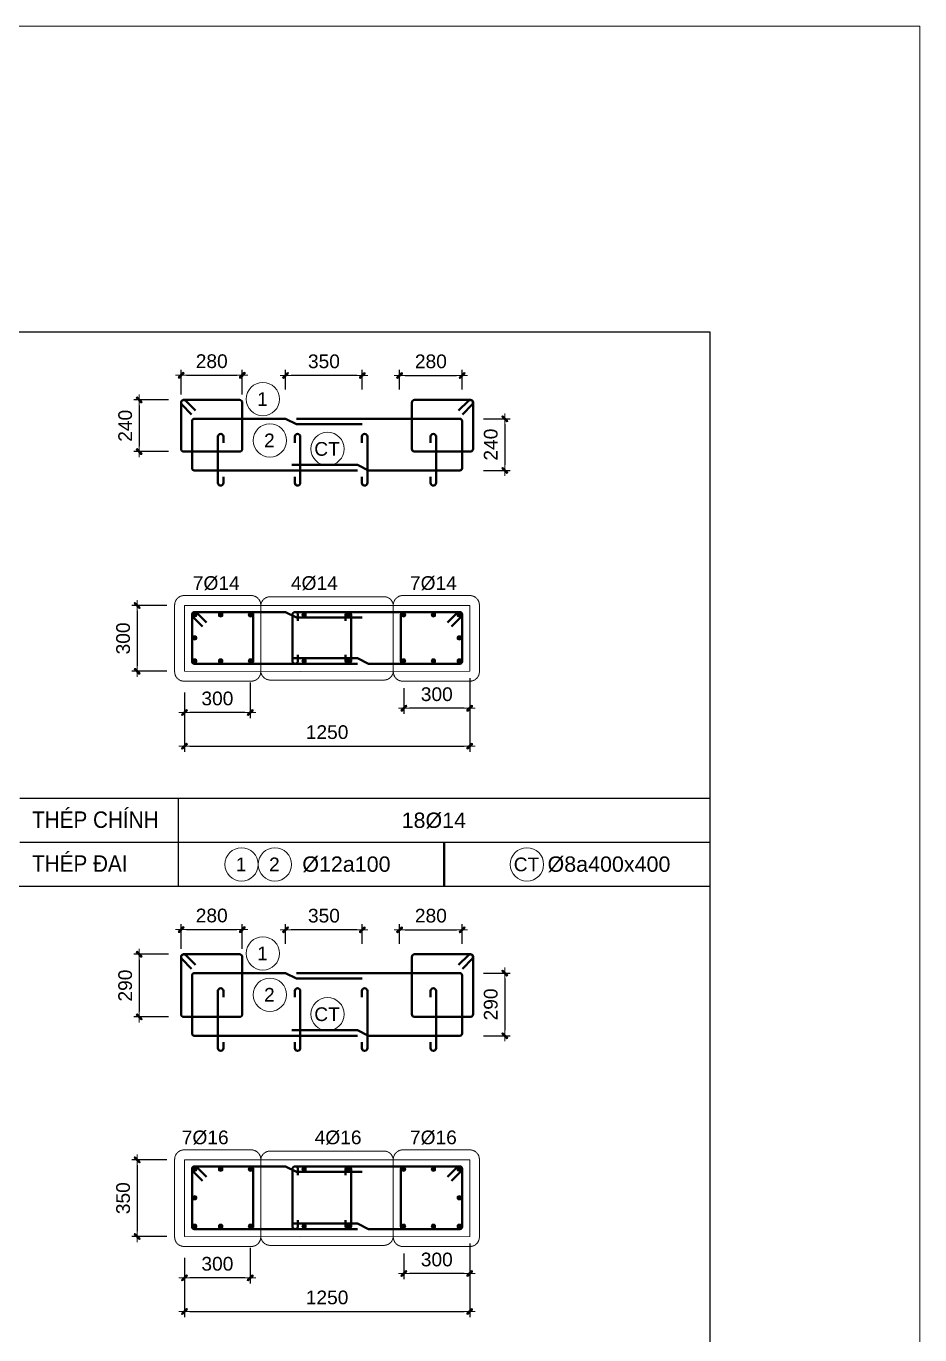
# Model space of a CAD drawing. Header units: millimetres. Extents: x -146909 to 4830753, y -683702 to -336947.
# Drawn here: x 4761272 to 4765345, y -440729 to -434762 of the extents above; entities that cross this region are included whole.
import ezdxf
from ezdxf.enums import TextEntityAlignment as Align

# ---------------------------------------------------------------- set-up
doc = ezdxf.new("R2010")
doc.units = ezdxf.units.MM
doc.header["$MEASUREMENT"] = 0
doc.linetypes.add('HIDDEN', pattern=[0.375, 0.25, -0.125])
doc.layers.get('0').update_dxf_attribs({"lineweight": 9})
doc.layers.get('Defpoints').update_dxf_attribs({"color": 10, "lineweight": 0})
for name, color, linetype, lineweight in [("'S_General_Cont_1 Thin", 1, 'Continuous', 18), ("'S_General_Text_3_Member name", 3, 'Continuous', 35), ('CDAI', 3, 'Continuous', 40), ('chunho.q', 1, 'Continuous', 13), ('CTHEP', 4, 'Continuous', 50), ('DBAO', 2, 'Continuous', 13), ('DMo', 9, 'HIDDEN', 9), ('KTH', 154, 'Continuous', 9), ('STICK', 1, 'Continuous', 9)]:
    doc.layers.add(name, color=color, linetype=linetype, lineweight=lineweight)
for name, color, linetype in [('DM', 1, 'Continuous'), ('TBL', 1, 'Continuous'), ('TX', 214, 'Continuous')]:
    doc.layers.add(name, color=color, linetype=linetype)
doc.styles.add('arial', font='arial.ttf', dxfattribs={"width": 0.85})
doc.styles.add('TTP-HelCon', font='arial.ttf')
doc.dimstyles.new('TTP-25', dxfattribs={"dimscale": 25, "dimtxt": 2.5, "dimasz": 1, "dimexe": 1, "dimexo": 1, "dimgap": 0.09, "dimtad": 0, "dimdec": 4, "dimrnd": 10, "dimzin": 9, "dimdsep": 46, "dimtxsty": 'TTP-HelCon', "dimblk": 'Stick', "dimcen": 0.09, "dimdle": 1.5, "dimclrd": 256, "dimclre": 256, "dimclrt": 1, "dimadec": 0, "dimazin": 0, "dimtfac": 1, "dimtdec": 4, "dimtmove": 0, "dimatfit": 3, "dimldrblk": 'ARCHTICK', "dimfxl": 1, "dimtvp": 1, "dimtolj": 1, "dimtzin": 0, "dimarcsym": 0})

# ---------------------------------------------------------------- blocks, each defined once
blk = doc.blocks.new('sign of slab')
at = {"layer": "'S_General_Cont_1 Thin"}
blk.add_circle((-10, 0), 475, dxfattribs=at)
at = {"layer": "'S_General_Text_3_Member name", "style": 'arial'}
blk.add_attdef('S', text='', height=250, dxfattribs=at).set_placement((-23, -1), align=Align.MIDDLE_CENTER)
blk = doc.blocks.new('Stick')
at = {"layer": 'STICK'}
h = blk.add_hatch(color=256, dxfattribs=at)
edge = h.paths.add_edge_path()
edge.add_line((0.3, 0.5), (-0.5, -0.3))
edge.add_arc((-0.4, -0.4), 0.141, 135, 315)
edge.add_line((-0.3, -0.5), (0.5, 0.3))
edge.add_arc((0.4, 0.4), 0.141, 315, 495)
blk.add_line((1, 0), (-1, 0), dxfattribs=at)
blk.add_lwpolyline([(0.3, 0.5), (-0.5, -0.3, 1), (-0.3, -0.5), (0.5, 0.3, 1), (0.3, 0.5, 1)], format="xyb", dxfattribs=at)
blk = doc.blocks.new('*D1862')
at = {"layer": 'Defpoints', "color": 0, "transparency": 16777216}
for p in [(4762293.2, -437730), (4761993.2, -437775), (4761993.2, -437891.8)]:
    blk.add_point(p, dxfattribs=at)
at = {"layer": 'KTH', "lineweight": -2, "transparency": 16777216}
for p, q in [((4762293.2, -437755), (4762293.2, -437916.8)), ((4761993.2, -437800), (4761993.2, -437916.8)), ((4762268.2, -437891.8), (4762018.2, -437891.8))]:
    blk.add_line(p, q, dxfattribs=at)
at = {"layer": 'KTH', "lineweight": -2, "transparency": 16777216, "xscale": 25, "yscale": 25, "zscale": 25, "rotation": 180}
blk.add_blockref('Stick', (4761993.2, -437891.8), dxfattribs=at)
at = {"layer": 'KTH', "lineweight": -2, "transparency": 16777216, "xscale": 25, "yscale": 25, "zscale": 25}
blk.add_blockref('Stick', (4762293.2, -437891.8), dxfattribs=at)
at = {"layer": 'KTH', "color": 1, "transparency": 16777216, "insert": (4762143.2, -437827.9), "char_height": 62.5, "attachment_point": 5, "style": 'TTP-HelCon'}
blk.add_mtext('\\A1;300', dxfattribs=at)
blk = doc.blocks.new('_ArchTick')
at = {"color": 0, "linetype": 'ByBlock', "const_width": 0.15}
blk.add_lwpolyline([(-0.5, -0.5), (0.5, 0.5)], dxfattribs=at)
blk = doc.blocks.new('*D1863')
at = {"layer": 'Defpoints', "color": 0, "transparency": 16777216}
for p in [(4762993.2, -437755.5), (4763293.2, -437710.5), (4762993.2, -437872.3)]:
    blk.add_point(p, dxfattribs=at)
at = {"layer": 'KTH', "lineweight": -2, "transparency": 16777216}
for p, q in [((4763293.2, -437735.5), (4763293.2, -437897.3)), ((4762993.2, -437780.5), (4762993.2, -437897.3)), ((4763268.2, -437872.3), (4763018.2, -437872.3))]:
    blk.add_line(p, q, dxfattribs=at)
at = {"layer": 'KTH', "lineweight": -2, "transparency": 16777216, "xscale": 25, "yscale": 25, "zscale": 25, "rotation": 180}
blk.add_blockref('Stick', (4762993.2, -437872.3), dxfattribs=at)
at = {"layer": 'KTH', "lineweight": -2, "transparency": 16777216, "xscale": 25, "yscale": 25, "zscale": 25}
blk.add_blockref('Stick', (4763293.2, -437872.3), dxfattribs=at)
at = {"layer": 'KTH', "color": 1, "transparency": 16777216, "insert": (4763143.2, -437808.5), "char_height": 62.5, "attachment_point": 5, "style": 'TTP-HelCon'}
blk.add_mtext('\\A1;300', dxfattribs=at)
blk = doc.blocks.new('*D1864')
at = {"layer": 'Defpoints', "color": 0, "transparency": 16777216}
for p in [(4763293.2, -437816.4), (4761993.2, -437838.9), (4763293.2, -438045.3)]:
    blk.add_point(p, dxfattribs=at)
at = {"layer": 'KTH', "lineweight": -2, "transparency": 16777216}
for p, q in [((4761993.2, -437863.9), (4761993.2, -438070.3)), ((4763293.2, -437841.4), (4763293.2, -438070.3)), ((4762018.2, -438045.3), (4763268.2, -438045.3))]:
    blk.add_line(p, q, dxfattribs=at)
at = {"layer": 'KTH', "lineweight": -2, "transparency": 16777216, "xscale": 25, "yscale": 25, "zscale": 25, "rotation": 180}
blk.add_blockref('Stick', (4761993.2, -438045.3), dxfattribs=at)
at = {"layer": 'KTH', "lineweight": -2, "transparency": 16777216, "xscale": 25, "yscale": 25, "zscale": 25}
blk.add_blockref('Stick', (4763293.2, -438045.3), dxfattribs=at)
at = {"layer": 'KTH', "color": 1, "transparency": 16777216, "insert": (4762643.2, -437981.5), "char_height": 62.5, "attachment_point": 5, "style": 'TTP-HelCon'}
blk.add_mtext('\\A1;1250', dxfattribs=at)
blk = doc.blocks.new('*D1865')
at = {"layer": 'Defpoints', "color": 0, "transparency": 16777216}
for p in [(4761937.5, -437403.7), (4761777.6, -437703.7), (4761937.5, -437703.7)]:
    blk.add_point(p, dxfattribs=at)
at = {"layer": 'KTH', "lineweight": -2, "transparency": 16777216}
for p, q in [((4761912.5, -437403.7), (4761752.6, -437403.7)), ((4761777.6, -437428.7), (4761777.6, -437678.7)), ((4761912.5, -437703.7), (4761752.6, -437703.7))]:
    blk.add_line(p, q, dxfattribs=at)
at = {"layer": 'KTH', "lineweight": -2, "transparency": 16777216, "xscale": 25, "yscale": 25, "zscale": 25}
for p, rotation in [((4761777.6, -437403.7), 90), ((4761777.6, -437703.7), 270)]:
    blk.add_blockref('Stick', p, dxfattribs=dict(at, rotation=rotation))
at = {"layer": 'KTH', "color": 1, "transparency": 16777216, "insert": (4761713.7, -437553.7), "char_height": 62.5, "attachment_point": 5, "rotation": 90, "style": 'TTP-HelCon'}
blk.add_mtext('\\A1;300', dxfattribs=at)
blk = doc.blocks.new('*U1853')
at = {"layer": 'CTHEP', "ltscale": 0.02, "const_width": 10}
blk.add_lwpolyline([(0, 5, -1), (0, -5, -1)], format="xyb", close=True, dxfattribs=at)
at = {"layer": 'Defpoints', "color": 1}
blk.add_circle((0, 0), 10, dxfattribs=at)
blk = doc.blocks.new('*U1854')
at = {"layer": 'CDAI', "color": 0, "linetype": 'ByBlock', "lineweight": -2, "transparency": 16777216}
blk.add_blockref('*U1853', (0, 0), dxfattribs=at)
blk = doc.blocks.new('*U1848')
at = {"layer": 'CTHEP', "ltscale": 0.02, "const_width": 10}
blk.add_lwpolyline([(0, 5, -1), (0, -5, -1)], format="xyb", close=True, dxfattribs=at)
at = {"layer": 'Defpoints', "color": 1}
blk.add_circle((0, 0), 10, dxfattribs=at)
blk = doc.blocks.new('*U1849')
at = {"layer": 'CDAI', "color": 0, "linetype": 'ByBlock', "lineweight": -2, "transparency": 16777216}
blk.add_blockref('*U1848', (0, 0), dxfattribs=at)
blk = doc.blocks.new('*D1857')
at = {"layer": 'Defpoints', "color": 0, "transparency": 16777216}
for p in [(4763258.7, -436354.5), (4762973.8, -436443.3), (4763258.7, -436443.3)]:
    blk.add_point(p, dxfattribs=at)
at = {"layer": 'KTH', "lineweight": -2, "transparency": 16777216}
for p, q in [((4762973.8, -436418.3), (4762973.8, -436329.5)), ((4762998.8, -436354.5), (4763233.7, -436354.5)), ((4763258.7, -436418.3), (4763258.7, -436329.5))]:
    blk.add_line(p, q, dxfattribs=at)
at = {"layer": 'KTH', "lineweight": -2, "transparency": 16777216, "xscale": 25, "yscale": 25, "zscale": 25, "rotation": 180}
blk.add_blockref('Stick', (4762973.8, -436354.5), dxfattribs=at)
at = {"layer": 'KTH', "lineweight": -2, "transparency": 16777216, "xscale": 25, "yscale": 25, "zscale": 25}
blk.add_blockref('Stick', (4763258.7, -436354.5), dxfattribs=at)
at = {"layer": 'KTH', "color": 1, "transparency": 16777216, "insert": (4763116.3, -436290.7), "char_height": 62.5, "attachment_point": 5, "style": 'TTP-HelCon'}
blk.add_mtext('\\A1;280', dxfattribs=at)
blk = doc.blocks.new('*D1858')
at = {"layer": 'Defpoints', "color": 0, "transparency": 16777216}
for p in [(4762454.1, -436354.5), (4762454.1, -436443.3), (4762803.8, -436443.3)]:
    blk.add_point(p, dxfattribs=at)
at = {"layer": 'KTH', "lineweight": -2, "transparency": 16777216}
for p, q in [((4762454.1, -436418.3), (4762454.1, -436329.5)), ((4762778.8, -436354.5), (4762479.1, -436354.5)), ((4762803.8, -436418.3), (4762803.8, -436329.5))]:
    blk.add_line(p, q, dxfattribs=at)
at = {"layer": 'KTH', "lineweight": -2, "transparency": 16777216, "xscale": 25, "yscale": 25, "zscale": 25, "rotation": 180}
blk.add_blockref('Stick', (4762454.1, -436354.5), dxfattribs=at)
at = {"layer": 'KTH', "lineweight": -2, "transparency": 16777216, "xscale": 25, "yscale": 25, "zscale": 25}
blk.add_blockref('Stick', (4762803.8, -436354.5), dxfattribs=at)
at = {"layer": 'KTH', "color": 1, "transparency": 16777216, "insert": (4762628.9, -436290.6), "char_height": 62.5, "attachment_point": 5, "style": 'TTP-HelCon'}
blk.add_mtext('\\A1;350', dxfattribs=at)
blk = doc.blocks.new('*D1859')
at = {"layer": 'Defpoints', "color": 0, "transparency": 16777216}
for p in [(4763330.6, -436552.4), (4763330.6, -436787.9), (4763453.3, -436787.9)]:
    blk.add_point(p, dxfattribs=at)
at = {"layer": 'KTH', "lineweight": -2, "transparency": 16777216}
for p, q in [((4763355.6, -436552.4), (4763478.3, -436552.4)), ((4763453.3, -436577.4), (4763453.3, -436762.9)), ((4763355.6, -436787.9), (4763478.3, -436787.9))]:
    blk.add_line(p, q, dxfattribs=at)
at = {"layer": 'KTH', "lineweight": -2, "transparency": 16777216, "xscale": 25, "yscale": 25, "zscale": 25}
for p, rotation in [((4763453.3, -436552.4), 90), ((4763453.3, -436787.9), 270)]:
    blk.add_blockref('Stick', p, dxfattribs=dict(at, rotation=rotation))
at = {"layer": 'KTH', "color": 1, "transparency": 16777216, "insert": (4763389.5, -436670.1), "char_height": 62.5, "attachment_point": 5, "rotation": 90, "style": 'TTP-HelCon'}
blk.add_mtext('\\A1;240', dxfattribs=at)
blk = doc.blocks.new('*D1860')
at = {"layer": 'Defpoints', "color": 0, "transparency": 16777216}
for p in [(4761945.4, -436466.4), (4761787.1, -436701.9), (4761945.4, -436701.9)]:
    blk.add_point(p, dxfattribs=at)
at = {"layer": 'KTH', "lineweight": -2, "transparency": 16777216}
for p, q in [((4761920.4, -436466.4), (4761762.1, -436466.4)), ((4761787.1, -436491.4), (4761787.1, -436676.9)), ((4761920.4, -436701.9), (4761762.1, -436701.9))]:
    blk.add_line(p, q, dxfattribs=at)
at = {"layer": 'KTH', "lineweight": -2, "transparency": 16777216, "xscale": 25, "yscale": 25, "zscale": 25}
for p, rotation in [((4761787.1, -436466.4), 90), ((4761787.1, -436701.9), 270)]:
    blk.add_blockref('Stick', p, dxfattribs=dict(at, rotation=rotation))
at = {"layer": 'KTH', "color": 1, "transparency": 16777216, "insert": (4761723.2, -436584.2), "char_height": 62.5, "attachment_point": 5, "rotation": 90, "style": 'TTP-HelCon'}
blk.add_mtext('\\A1;240', dxfattribs=at)
blk = doc.blocks.new('*D1861')
at = {"layer": 'Defpoints', "color": 0, "transparency": 16777216}
for p in [(4762256.9, -436353.8), (4761977.9, -436466.4), (4762256.9, -436466.4)]:
    blk.add_point(p, dxfattribs=at)
at = {"layer": 'KTH', "lineweight": -2, "transparency": 16777216}
for p, q in [((4761977.9, -436441.4), (4761977.9, -436328.8)), ((4762002.9, -436353.8), (4762231.9, -436353.8)), ((4762256.9, -436441.4), (4762256.9, -436328.8))]:
    blk.add_line(p, q, dxfattribs=at)
at = {"layer": 'KTH', "lineweight": -2, "transparency": 16777216, "xscale": 25, "yscale": 25, "zscale": 25, "rotation": 180}
blk.add_blockref('Stick', (4761977.9, -436353.8), dxfattribs=at)
at = {"layer": 'KTH', "lineweight": -2, "transparency": 16777216, "xscale": 25, "yscale": 25, "zscale": 25}
blk.add_blockref('Stick', (4762256.9, -436353.8), dxfattribs=at)
at = {"layer": 'KTH', "color": 1, "transparency": 16777216, "insert": (4762117.4, -436290), "char_height": 62.5, "attachment_point": 5, "style": 'TTP-HelCon'}
blk.add_mtext('\\A1;280', dxfattribs=at)
blk = doc.blocks.new('*D1870')
at = {"layer": 'Defpoints', "color": 0, "transparency": 16777216}
for p in [(4762293.2, -440307.7), (4761993.2, -440352.7), (4761993.2, -440469.5)]:
    blk.add_point(p, dxfattribs=at)
at = {"layer": 'KTH', "lineweight": -2, "transparency": 16777216}
for p, q in [((4761993.2, -440377.7), (4761993.2, -440494.5)), ((4762293.2, -440332.7), (4762293.2, -440494.5)), ((4762268.2, -440469.5), (4762018.2, -440469.5))]:
    blk.add_line(p, q, dxfattribs=at)
at = {"layer": 'KTH', "lineweight": -2, "transparency": 16777216, "xscale": 25, "yscale": 25, "zscale": 25, "rotation": 180}
blk.add_blockref('Stick', (4761993.2, -440469.5), dxfattribs=at)
at = {"layer": 'KTH', "lineweight": -2, "transparency": 16777216, "xscale": 25, "yscale": 25, "zscale": 25}
blk.add_blockref('Stick', (4762293.2, -440469.5), dxfattribs=at)
at = {"layer": 'KTH', "color": 1, "transparency": 16777216, "insert": (4762143.2, -440405.6), "char_height": 62.5, "attachment_point": 5, "style": 'TTP-HelCon'}
blk.add_mtext('\\A1;300', dxfattribs=at)
blk = doc.blocks.new('*D1871')
at = {"layer": 'Defpoints', "color": 0, "transparency": 16777216}
for p in [(4763293.2, -440288.2), (4762993.2, -440333.2), (4762993.2, -440450)]:
    blk.add_point(p, dxfattribs=at)
at = {"layer": 'KTH', "lineweight": -2, "transparency": 16777216}
for p, q in [((4763293.2, -440313.2), (4763293.2, -440475)), ((4762993.2, -440358.2), (4762993.2, -440475)), ((4763268.2, -440450), (4763018.2, -440450))]:
    blk.add_line(p, q, dxfattribs=at)
at = {"layer": 'KTH', "lineweight": -2, "transparency": 16777216, "xscale": 25, "yscale": 25, "zscale": 25, "rotation": 180}
blk.add_blockref('Stick', (4762993.2, -440450), dxfattribs=at)
at = {"layer": 'KTH', "lineweight": -2, "transparency": 16777216, "xscale": 25, "yscale": 25, "zscale": 25}
blk.add_blockref('Stick', (4763293.2, -440450), dxfattribs=at)
at = {"layer": 'KTH', "color": 1, "transparency": 16777216, "insert": (4763143.2, -440386.2), "char_height": 62.5, "attachment_point": 5, "style": 'TTP-HelCon'}
blk.add_mtext('\\A1;300', dxfattribs=at)
blk = doc.blocks.new('*D1872')
at = {"layer": 'Defpoints', "color": 0, "transparency": 16777216}
for p in [(4761993.2, -440416.6), (4763293.2, -440394.1), (4763293.2, -440623)]:
    blk.add_point(p, dxfattribs=at)
at = {"layer": 'KTH', "lineweight": -2, "transparency": 16777216}
for p, q in [((4761993.2, -440441.6), (4761993.2, -440648)), ((4763293.2, -440419.1), (4763293.2, -440648)), ((4762018.2, -440623), (4763268.2, -440623))]:
    blk.add_line(p, q, dxfattribs=at)
at = {"layer": 'KTH', "lineweight": -2, "transparency": 16777216, "xscale": 25, "yscale": 25, "zscale": 25, "rotation": 180}
blk.add_blockref('Stick', (4761993.2, -440623), dxfattribs=at)
at = {"layer": 'KTH', "lineweight": -2, "transparency": 16777216, "xscale": 25, "yscale": 25, "zscale": 25}
blk.add_blockref('Stick', (4763293.2, -440623), dxfattribs=at)
at = {"layer": 'KTH', "color": 1, "transparency": 16777216, "insert": (4762643.2, -440559.1), "char_height": 62.5, "attachment_point": 5, "style": 'TTP-HelCon'}
blk.add_mtext('\\A1;1250', dxfattribs=at)
blk = doc.blocks.new('*D1873')
at = {"layer": 'Defpoints', "color": 0, "transparency": 16777216}
for p in [(4761937.5, -439931.3), (4761777.6, -440281.3), (4761937.5, -440281.3)]:
    blk.add_point(p, dxfattribs=at)
at = {"layer": 'KTH', "lineweight": -2, "transparency": 16777216}
for p, q in [((4761912.5, -439931.3), (4761752.6, -439931.3)), ((4761777.6, -439956.3), (4761777.6, -440256.3)), ((4761912.5, -440281.3), (4761752.6, -440281.3))]:
    blk.add_line(p, q, dxfattribs=at)
at = {"layer": 'KTH', "lineweight": -2, "transparency": 16777216, "xscale": 25, "yscale": 25, "zscale": 25}
for p, rotation in [((4761777.6, -439931.3), 90), ((4761777.6, -440281.3), 270)]:
    blk.add_blockref('Stick', p, dxfattribs=dict(at, rotation=rotation))
at = {"layer": 'KTH', "color": 1, "transparency": 16777216, "insert": (4761713.7, -440106.3), "char_height": 62.5, "attachment_point": 5, "rotation": 90, "style": 'TTP-HelCon'}
blk.add_mtext('\\A1;350', dxfattribs=at)
blk = doc.blocks.new('*U1868')
at = {"layer": 'CTHEP', "ltscale": 0.02, "const_width": 10}
blk.add_lwpolyline([(0, 5, -1), (0, -5, -1)], format="xyb", close=True, dxfattribs=at)
at = {"layer": 'Defpoints', "color": 1}
blk.add_circle((0, 0), 10, dxfattribs=at)
blk = doc.blocks.new('*U1869')
at = {"layer": 'CDAI', "color": 0, "linetype": 'ByBlock', "lineweight": -2, "transparency": 16777216}
blk.add_blockref('*U1868', (0, 0), dxfattribs=at)
blk = doc.blocks.new('*U1866')
at = {"layer": 'CTHEP', "ltscale": 0.02, "const_width": 10}
blk.add_lwpolyline([(0, 5, -1), (0, -5, -1)], format="xyb", close=True, dxfattribs=at)
at = {"layer": 'Defpoints', "color": 1}
blk.add_circle((0, 0), 10, dxfattribs=at)
blk = doc.blocks.new('*U1867')
at = {"layer": 'CDAI', "color": 0, "linetype": 'ByBlock', "lineweight": -2, "transparency": 16777216}
blk.add_blockref('*U1866', (0, 0), dxfattribs=at)
blk = doc.blocks.new('*D1874')
at = {"layer": 'Defpoints', "color": 0, "transparency": 16777216}
for p in [(4763258.7, -438882.2), (4762973.8, -438971), (4763258.7, -438971)]:
    blk.add_point(p, dxfattribs=at)
at = {"layer": 'KTH', "lineweight": -2, "transparency": 16777216}
for p, q in [((4762973.8, -438946), (4762973.8, -438857.2)), ((4762998.8, -438882.2), (4763233.7, -438882.2)), ((4763258.7, -438946), (4763258.7, -438857.2))]:
    blk.add_line(p, q, dxfattribs=at)
at = {"layer": 'KTH', "lineweight": -2, "transparency": 16777216, "xscale": 25, "yscale": 25, "zscale": 25, "rotation": 180}
blk.add_blockref('Stick', (4762973.8, -438882.2), dxfattribs=at)
at = {"layer": 'KTH', "lineweight": -2, "transparency": 16777216, "xscale": 25, "yscale": 25, "zscale": 25}
blk.add_blockref('Stick', (4763258.7, -438882.2), dxfattribs=at)
at = {"layer": 'KTH', "color": 1, "transparency": 16777216, "insert": (4763116.3, -438818.3), "char_height": 62.5, "attachment_point": 5, "style": 'TTP-HelCon'}
blk.add_mtext('\\A1;280', dxfattribs=at)
blk = doc.blocks.new('*D1875')
at = {"layer": 'Defpoints', "color": 0, "transparency": 16777216}
for p in [(4762454.1, -438882.2), (4762454.1, -438971), (4762803.8, -438971)]:
    blk.add_point(p, dxfattribs=at)
at = {"layer": 'KTH', "lineweight": -2, "transparency": 16777216}
for p, q in [((4762454.1, -438946), (4762454.1, -438857.2)), ((4762778.8, -438882.2), (4762479.1, -438882.2)), ((4762803.8, -438946), (4762803.8, -438857.2))]:
    blk.add_line(p, q, dxfattribs=at)
at = {"layer": 'KTH', "lineweight": -2, "transparency": 16777216, "xscale": 25, "yscale": 25, "zscale": 25, "rotation": 180}
blk.add_blockref('Stick', (4762454.1, -438882.2), dxfattribs=at)
at = {"layer": 'KTH', "lineweight": -2, "transparency": 16777216, "xscale": 25, "yscale": 25, "zscale": 25}
blk.add_blockref('Stick', (4762803.8, -438882.2), dxfattribs=at)
at = {"layer": 'KTH', "color": 1, "transparency": 16777216, "insert": (4762628.9, -438818.3), "char_height": 62.5, "attachment_point": 5, "style": 'TTP-HelCon'}
blk.add_mtext('\\A1;350', dxfattribs=at)
blk = doc.blocks.new('*D1876')
at = {"layer": 'Defpoints', "color": 0, "transparency": 16777216}
for p in [(4763330.6, -439080), (4763330.6, -439365.5), (4763453.3, -439365.5)]:
    blk.add_point(p, dxfattribs=at)
at = {"layer": 'KTH', "lineweight": -2, "transparency": 16777216}
for p, q in [((4763355.6, -439080), (4763478.3, -439080)), ((4763453.3, -439105), (4763453.3, -439340.5)), ((4763355.6, -439365.5), (4763478.3, -439365.5))]:
    blk.add_line(p, q, dxfattribs=at)
at = {"layer": 'KTH', "lineweight": -2, "transparency": 16777216, "xscale": 25, "yscale": 25, "zscale": 25}
for p, rotation in [((4763453.3, -439080), 90), ((4763453.3, -439365.5), 270)]:
    blk.add_blockref('Stick', p, dxfattribs=dict(at, rotation=rotation))
at = {"layer": 'KTH', "color": 1, "transparency": 16777216, "insert": (4763389.5, -439222.8), "char_height": 62.5, "attachment_point": 5, "rotation": 90, "style": 'TTP-HelCon'}
blk.add_mtext('\\A1;290', dxfattribs=at)
blk = doc.blocks.new('*D1877')
at = {"layer": 'Defpoints', "color": 0, "transparency": 16777216}
for p in [(4761945.4, -438994.1), (4761787.1, -439279.6), (4761945.4, -439279.6)]:
    blk.add_point(p, dxfattribs=at)
at = {"layer": 'KTH', "lineweight": -2, "transparency": 16777216}
for p, q in [((4761920.4, -438994.1), (4761762.1, -438994.1)), ((4761787.1, -439019.1), (4761787.1, -439254.6)), ((4761920.4, -439279.6), (4761762.1, -439279.6))]:
    blk.add_line(p, q, dxfattribs=at)
at = {"layer": 'KTH', "lineweight": -2, "transparency": 16777216, "xscale": 25, "yscale": 25, "zscale": 25}
for p, rotation in [((4761787.1, -438994.1), 90), ((4761787.1, -439279.6), 270)]:
    blk.add_blockref('Stick', p, dxfattribs=dict(at, rotation=rotation))
at = {"layer": 'KTH', "color": 1, "transparency": 16777216, "insert": (4761723.2, -439136.8), "char_height": 62.5, "attachment_point": 5, "rotation": 90, "style": 'TTP-HelCon'}
blk.add_mtext('\\A1;290', dxfattribs=at)
blk = doc.blocks.new('*D1878')
at = {"layer": 'Defpoints', "color": 0, "transparency": 16777216}
for p in [(4762256.9, -438881.5), (4761977.9, -438994.1), (4762256.9, -438994.1)]:
    blk.add_point(p, dxfattribs=at)
at = {"layer": 'KTH', "lineweight": -2, "transparency": 16777216}
for p, q in [((4761977.9, -438969.1), (4761977.9, -438856.5)), ((4762002.9, -438881.5), (4762231.9, -438881.5)), ((4762256.9, -438969.1), (4762256.9, -438856.5))]:
    blk.add_line(p, q, dxfattribs=at)
at = {"layer": 'KTH', "lineweight": -2, "transparency": 16777216, "xscale": 25, "yscale": 25, "zscale": 25, "rotation": 180}
blk.add_blockref('Stick', (4761977.9, -438881.5), dxfattribs=at)
at = {"layer": 'KTH', "lineweight": -2, "transparency": 16777216, "xscale": 25, "yscale": 25, "zscale": 25}
blk.add_blockref('Stick', (4762256.9, -438881.5), dxfattribs=at)
at = {"layer": 'KTH', "color": 1, "transparency": 16777216, "insert": (4762117.4, -438817.6), "char_height": 62.5, "attachment_point": 5, "style": 'TTP-HelCon'}
blk.add_mtext('\\A1;280', dxfattribs=at)

msp = doc.modelspace()

# ---------------------------------------------------------------- linework, layer by layer
at = {"layer": 'CDAI', "color": 214}
msp.add_line((4763176.20106, -438482.91235), (4763176.20106, -438682.91235), dxfattribs=at)
at = {"layer": 'CDAI'}
for points in [[(4762043.5814, -436514.39734), (4761999.2612, -436470.07714, 0.6681786379), (4761977.92237, -436478.91598), (4761977.92237, -436689.41598, 0.4142135624), (4761990.42237, -436701.91598), (4762244.42237, -436701.91598, 0.4142135624), (4762256.92237, -436689.41598), (4762256.92237, -436478.91598, 0.4142135624), (4762244.42237, -436466.41598), (4761990.42237, -436466.41598, 0.6681786379), (4761981.58353, -436487.75481), (4762025.90373, -436532.07501)], [(4763242.91004, -436514.39734), (4763287.23024, -436470.07714, -0.6681786379), (4763308.56908, -436478.91598), (4763308.56908, -436689.41598, -0.4142135624), (4763296.06908, -436701.91598), (4763042.06908, -436701.91598, -0.4142135624), (4763029.56908, -436689.41598), (4763029.56908, -436478.91598, -0.4142135624), (4763042.06908, -436466.41598), (4763296.06908, -436466.41598, -0.6681786379), (4763304.90791, -436487.75481), (4763260.58771, -436532.07501)], [(4762170.74572, -436661.26593), (4762170.74572, -436633.76593, 1), (4762145.74572, -436633.76593), (4762145.74572, -436844.26593, 1), (4762170.74572, -436844.26593), (4762170.74572, -436816.76593)], [(4762496.11537, -436661.26593), (4762496.11537, -436633.76593, -1), (4762521.11537, -436633.76593), (4762521.11537, -436844.26593, -1), (4762496.11537, -436844.26593), (4762496.11537, -436816.76593)], [(4762801.7792, -436661.26593), (4762801.7792, -436633.76593, -1), (4762826.7792, -436633.76593), (4762826.7792, -436844.26593, -1), (4762801.7792, -436844.26593), (4762801.7792, -436816.76593)], [(4763115.24572, -436661.26593), (4763115.24572, -436633.76593, -1), (4763140.24572, -436633.76593), (4763140.24572, -436844.26593, -1), (4763115.24572, -436844.26593), (4763115.24572, -436816.76593)], [(4762093.40476, -437481.64586), (4762049.08456, -437437.32566, 0.6681786379), (4762027.74572, -437446.1645), (4762027.74572, -437656.6645, 0.4142135624), (4762040.24572, -437669.1645), (4762294.24572, -437669.1645, 0.4142135624), (4762306.74572, -437656.6645), (4762306.74572, -437446.1645, 0.4142135624), (4762294.24572, -437433.6645), (4762040.24572, -437433.6645, 0.6681786379), (4762031.40689, -437455.00333), (4762075.72709, -437499.32353)], [(4762510.20669, -437473.6645), (4762510.20669, -437446.1645, 1), (4762485.20669, -437446.1645), (4762485.20669, -437656.6645, 1), (4762510.20669, -437656.6645), (4762510.20669, -437629.1645)], [(4762727.74256, -437473.6645), (4762727.74256, -437446.1645, -1), (4762752.74256, -437446.1645), (4762752.74256, -437656.6645, -1), (4762727.74256, -437656.6645), (4762727.74256, -437629.1645)], [(4763192.58669, -437481.64586), (4763236.90689, -437437.32566, -0.6681786379), (4763258.24572, -437446.1645), (4763258.24572, -437656.6645, -0.4142135624), (4763245.74572, -437669.1645), (4762991.74572, -437669.1645, -0.4142135624), (4762979.24572, -437656.6645), (4762979.24572, -437446.1645, -0.4142135624), (4762991.74572, -437433.6645), (4763245.74572, -437433.6645, -0.6681786379), (4763254.58456, -437455.00333), (4763210.26436, -437499.32353)], [(4762043.5814, -439042.08008), (4761999.2612, -438997.75988, 0.6681786379), (4761977.92237, -439006.59871), (4761977.92237, -439267.09871, 0.4142135624), (4761990.42237, -439279.59871), (4762244.42237, -439279.59871, 0.4142135624), (4762256.92237, -439267.09871), (4762256.92237, -439006.59871, 0.4142135624), (4762244.42237, -438994.09871), (4761990.42237, -438994.09871, 0.6681786379), (4761981.58353, -439015.43755), (4762025.90373, -439059.75775)], [(4763242.91004, -439042.08008), (4763287.23024, -438997.75988, -0.6681786379), (4763308.56908, -439006.59871), (4763308.56908, -439267.09871, -0.4142135624), (4763296.06908, -439279.59871), (4763042.06908, -439279.59871, -0.4142135624), (4763029.56908, -439267.09871), (4763029.56908, -439006.59871, -0.4142135624), (4763042.06908, -438994.09871), (4763296.06908, -438994.09871, -0.6681786379), (4763304.90791, -439015.43755), (4763260.58771, -439059.75775)], [(4762170.74572, -439188.94867), (4762170.74572, -439161.44867, 1), (4762145.74572, -439161.44867), (4762145.74572, -439421.94867, 1), (4762170.74572, -439421.94867), (4762170.74572, -439394.44867)], [(4762496.11537, -439188.94867), (4762496.11537, -439161.44867, -1), (4762521.11537, -439161.44867), (4762521.11537, -439421.94867, -1), (4762496.11537, -439421.94867), (4762496.11537, -439394.44867)], [(4762801.7792, -439188.94867), (4762801.7792, -439161.44867, -1), (4762826.7792, -439161.44867), (4762826.7792, -439421.94867, -1), (4762801.7792, -439421.94867), (4762801.7792, -439394.44867)], [(4763115.24572, -439188.94867), (4763115.24572, -439161.44867, -1), (4763140.24572, -439161.44867), (4763140.24572, -439421.94867, -1), (4763115.24572, -439421.94867), (4763115.24572, -439394.44867)], [(4762093.40476, -440009.3286), (4762049.08456, -439965.0084, 0.6681786379), (4762027.74572, -439973.84723), (4762027.74572, -440234.34723, 0.4142135624), (4762040.24572, -440246.84723), (4762294.24572, -440246.84723, 0.4142135624), (4762306.74572, -440234.34723), (4762306.74572, -439973.84723, 0.4142135624), (4762294.24572, -439961.34723), (4762040.24572, -439961.34723, 0.6681786379), (4762031.40689, -439982.68607), (4762075.72709, -440027.00627)], [(4762510.20669, -440001.34723), (4762510.20669, -439973.84723, 1), (4762485.20669, -439973.84723), (4762485.20669, -440234.34723, 1), (4762510.20669, -440234.34723), (4762510.20669, -440206.84723)], [(4762727.74256, -440001.34723), (4762727.74256, -439973.84723, -1), (4762752.74256, -439973.84723), (4762752.74256, -440234.34723, -1), (4762727.74256, -440234.34723), (4762727.74256, -440206.84723)], [(4763192.58669, -440009.3286), (4763236.90689, -439965.0084, -0.6681786379), (4763258.24572, -439973.84723), (4763258.24572, -440234.34723, -0.4142135624), (4763245.74572, -440246.84723), (4762991.74572, -440246.84723, -0.4142135624), (4762979.24572, -440234.34723), (4762979.24572, -439973.84723, -0.4142135624), (4762991.74572, -439961.34723), (4763245.74572, -439961.34723, -0.6681786379), (4763254.58456, -439982.68607), (4763210.26436, -440027.00627)]]:
    msp.add_lwpolyline(points, format="xyb", dxfattribs=at)
at = {"layer": 'CDAI', "ltscale": 0.02}
for points in [[(4762782.4143, -436787.862), (4762037.74572, -436787.862, -0.4142135624), (4762027.74572, -436777.862), (4762027.74572, -436562.362, -0.4142135624), (4762037.74572, -436552.362), (4762454.07714, -436552.362), (4762504.07714, -436577.362), (4762803.813, -436577.362)], [(4762504.07714, -436552.362), (4763248.74572, -436552.362, -0.4142135624), (4763258.74572, -436562.362), (4763258.74572, -436777.862, -0.4142135624), (4763248.74572, -436787.862), (4762832.4143, -436787.862), (4762782.4143, -436762.862), (4762482.67844, -436762.862)], [(4762782.4143, -437669.1645), (4762037.74572, -437669.1645, -0.4142135624), (4762027.74572, -437659.1645), (4762027.74572, -437443.6645, -0.4142135624), (4762037.74572, -437433.6645), (4762454.07714, -437433.6645), (4762504.07714, -437458.6645), (4762803.813, -437458.6645)], [(4762504.07714, -437433.6645), (4763248.74572, -437433.6645, -0.4142135624), (4763258.74572, -437443.6645), (4763258.74572, -437659.1645, -0.4142135624), (4763248.74572, -437669.1645), (4762832.4143, -437669.1645), (4762782.4143, -437644.1645), (4762482.67844, -437644.1645)], [(4762782.4143, -439365.54474), (4762037.74572, -439365.54474, -0.4142135624), (4762027.74572, -439355.54474), (4762027.74572, -439090.04474, -0.4142135624), (4762037.74572, -439080.04474), (4762454.07714, -439080.04474), (4762504.07714, -439105.04474), (4762803.813, -439105.04474)], [(4762504.07714, -439080.04474), (4763248.74572, -439080.04474, -0.4142135624), (4763258.74572, -439090.04474), (4763258.74572, -439355.54474, -0.4142135624), (4763248.74572, -439365.54474), (4762832.4143, -439365.54474), (4762782.4143, -439340.54474), (4762482.67844, -439340.54474)], [(4762782.4143, -440246.84723), (4762037.74572, -440246.84723, -0.4142135624), (4762027.74572, -440236.84723), (4762027.74572, -439971.34723, -0.4142135624), (4762037.74572, -439961.34723), (4762454.07714, -439961.34723), (4762504.07714, -439986.34723), (4762803.813, -439986.34723)], [(4762504.07714, -439961.34723), (4763248.74572, -439961.34723, -0.4142135624), (4763258.74572, -439971.34723), (4763258.74572, -440236.84723, -0.4142135624), (4763248.74572, -440246.84723), (4762832.4143, -440246.84723), (4762782.4143, -440221.84723), (4762482.67844, -440221.84723)]]:
    msp.add_lwpolyline(points, format="xyb", dxfattribs=at)
at = {"layer": 'CTHEP', "ltscale": 0.02, "const_width": 10}
for points in [[(4762040.24572, -437441.1645, -1), (4762040.24572, -437451.1645, -1)], [(4762158.24572, -437441.1645, -1), (4762158.24572, -437451.1645, -1)], [(4762294.24572, -437441.1645, -1), (4762294.24572, -437451.1645, -1)], [(4762294.24572, -437441.1645, -1), (4762294.24572, -437451.1645, -1)], [(4762538.14017, -437441.1645, -1), (4762538.14017, -437451.1645, -1)], [(4762739.96062, -437441.1645, -1), (4762739.96062, -437451.1645, -1)], [(4762991.74572, -437441.1645, -1), (4762991.74572, -437451.1645, -1)], [(4762991.74572, -437441.1645, 1), (4762991.74572, -437451.1645, 1)], [(4763127.74572, -437441.1645, 1), (4763127.74572, -437451.1645, 1)], [(4763245.74572, -437441.1645, 1), (4763245.74572, -437451.1645, 1)], [(4762040.24572, -437661.6645, 1), (4762040.24572, -437651.6645, 1)], [(4762158.24572, -437661.6645, 1), (4762158.24572, -437651.6645, 1)], [(4762294.24572, -437661.6645, 1), (4762294.24572, -437651.6645, 1)], [(4762294.24572, -437661.6645, 1), (4762294.24572, -437651.6645, 1)], [(4762538.14017, -437661.6645, 1), (4762538.14017, -437651.6645, 1)], [(4762739.96062, -437661.6645, 1), (4762739.96062, -437651.6645, 1)], [(4762991.74572, -437661.6645, 1), (4762991.74572, -437651.6645, 1)], [(4762991.74572, -437661.6645, -1), (4762991.74572, -437651.6645, -1)], [(4763127.74572, -437661.6645, -1), (4763127.74572, -437651.6645, -1)], [(4763245.74572, -437661.6645, -1), (4763245.74572, -437651.6645, -1)], [(4762040.24572, -439968.84723, -1), (4762040.24572, -439978.84723, -1)], [(4762158.24572, -439968.84723, -1), (4762158.24572, -439978.84723, -1)], [(4762294.24572, -439968.84723, -1), (4762294.24572, -439978.84723, -1)], [(4762294.24572, -439968.84723, -1), (4762294.24572, -439978.84723, -1)], [(4762538.14017, -439968.84723, -1), (4762538.14017, -439978.84723, -1)], [(4762739.96062, -439968.84723, -1), (4762739.96062, -439978.84723, -1)], [(4762991.74572, -439968.84723, 1), (4762991.74572, -439978.84723, 1)], [(4762991.74572, -439968.84723, -1), (4762991.74572, -439978.84723, -1)], [(4763127.74572, -439968.84723, 1), (4763127.74572, -439978.84723, 1)], [(4763245.74572, -439968.84723, 1), (4763245.74572, -439978.84723, 1)], [(4762040.24572, -440239.34723, 1), (4762040.24572, -440229.34723, 1)], [(4762158.24572, -440239.34723, 1), (4762158.24572, -440229.34723, 1)], [(4762294.24572, -440239.34723, 1), (4762294.24572, -440229.34723, 1)], [(4762294.24572, -440239.34723, 1), (4762294.24572, -440229.34723, 1)], [(4762538.14017, -440239.34723, 1), (4762538.14017, -440229.34723, 1)], [(4762739.96062, -440239.34723, 1), (4762739.96062, -440229.34723, 1)], [(4762991.74572, -440239.34723, -1), (4762991.74572, -440229.34723, -1)], [(4762991.74572, -440239.34723, 1), (4762991.74572, -440229.34723, 1)], [(4763127.74572, -440239.34723, -1), (4763127.74572, -440229.34723, -1)], [(4763245.74572, -440239.34723, -1), (4763245.74572, -440229.34723, -1)]]:
    msp.add_lwpolyline(points, format="xyb", close=True, dxfattribs=at)
at = {"layer": 'DBAO', "color": 1}
msp.add_lwpolyline([(4765344.9865, -448761.98892), (4748594.9865, -448761.98892), (4748594.9865, -434761.98892), (4765344.9865, -434761.98892)], close=True, dxfattribs=at)
at = {"layer": 'DBAO'}
for points in [[(4762523.24572, -437704.20465), (4761993.24572, -437703.6645), (4761993.24572, -437403.6645), (4763293.24572, -437403.6645), (4763293.24572, -437703.65153), (4762523.25436, -437704.20465)], [(4762523.24572, -440281.88739), (4761993.24572, -440281.34723), (4761993.24572, -439931.34723), (4763293.24572, -439931.34723), (4763293.24572, -440281.33427), (4762523.25436, -440281.88738)]]:
    msp.add_lwpolyline(points, dxfattribs=at)
at = {"layer": 'Defpoints', "color": 1}
for centre in [(4762040.24572, -437446.1645), (4762158.24572, -437446.1645), (4762294.24572, -437446.1645), (4762294.24572, -437446.1645), (4762538.14017, -437446.1645), (4762739.96062, -437446.1645), (4762991.74572, -437446.1645), (4762991.74572, -437446.1645), (4763127.74572, -437446.1645), (4763245.74572, -437446.1645), (4762040.24572, -437656.6645), (4762158.24572, -437656.6645), (4762294.24572, -437656.6645), (4762294.24572, -437656.6645), (4762538.14017, -437656.6645), (4762739.96062, -437656.6645), (4762991.74572, -437656.6645), (4762991.74572, -437656.6645), (4763127.74572, -437656.6645), (4763245.74572, -437656.6645), (4762040.24572, -439973.84723), (4762158.24572, -439973.84723), (4762294.24572, -439973.84723), (4762294.24572, -439973.84723), (4762538.14017, -439973.84723), (4762739.96062, -439973.84723), (4762991.74572, -439973.84723), (4762991.74572, -439973.84723), (4763127.74572, -439973.84723), (4763245.74572, -439973.84723), (4762040.24572, -440234.34723), (4762158.24572, -440234.34723), (4762294.24572, -440234.34723), (4762294.24572, -440234.34723), (4762538.14017, -440234.34723), (4762739.96062, -440234.34723), (4762991.74572, -440234.34723), (4762991.74572, -440234.34723), (4763127.74572, -440234.34723), (4763245.74572, -440234.34723)]:
    msp.add_circle(centre, 10, dxfattribs=at)
at = {"layer": 'DMo', "color": 6, "ltscale": 10}
for points in [[(4761948.46577, -437401.32303), (4761948.46577, -437705.71966, 0.4142135624), (4761991.40543, -437748.65933), (4762298.03335, -437748.65933, 0.4142135624), (4762340.97301, -437705.71966), (4762340.97301, -437401.32303, 0.4142135624), (4762298.03335, -437358.38337), (4761991.40543, -437358.38337, 0.4142135624)], [(4762340.97301, -437406.32303), (4762340.97301, -437700.71966, 0.4142135624), (4762383.91267, -437743.65933), (4762902.07877, -437743.65933, 0.4142135624), (4762945.01843, -437700.71966), (4762945.01843, -437406.32303, 0.4142135624), (4762902.07877, -437363.38337), (4762383.91267, -437363.38337, 0.4142135624)], [(4763337.52568, -437401.32303), (4763337.52568, -437705.71966, -0.4142135624), (4763294.58601, -437748.65933), (4762987.95809, -437748.65933, -0.4142135624), (4762945.01843, -437705.71966), (4762945.01843, -437401.32303, -0.4142135624), (4762987.95809, -437358.38337), (4763294.58601, -437358.38337, -0.4142135624)], [(4761948.46577, -439929.00577), (4761948.46577, -440283.4024, 0.4142135624), (4761991.40543, -440326.34206), (4762298.03335, -440326.34206, 0.4142135624), (4762340.97301, -440283.4024), (4762340.97301, -439929.00577, 0.4142135624), (4762298.03335, -439886.06611), (4761991.40543, -439886.06611, 0.4142135624)], [(4762340.97301, -439934.00577), (4762340.97301, -440278.4024, 0.4142135624), (4762383.91267, -440321.34206), (4762902.07877, -440321.34206, 0.4142135624), (4762945.01843, -440278.4024), (4762945.01843, -439934.00577, 0.4142135624), (4762902.07877, -439891.06611), (4762383.91267, -439891.06611, 0.4142135624)], [(4763337.52568, -439929.00577), (4763337.52568, -440283.4024, -0.4142135624), (4763294.58601, -440326.34206), (4762987.95809, -440326.34206, -0.4142135624), (4762945.01843, -440283.4024), (4762945.01843, -439929.00577, -0.4142135624), (4762987.95809, -439886.06611), (4763294.58601, -439886.06611, -0.4142135624)]]:
    msp.add_lwpolyline(points, format="xyb", close=True, dxfattribs=at)
at = {"layer": 'TBL'}
for p, q in [((4760242.52726, -436155.22961), (4764388.28073, -436155.22961)), ((4764388.28073, -436155.22961), (4764388.28073, -446665.96056)), ((4761242.52726, -438282.91235), (4764388.28073, -438282.91235)), ((4761964.1214, -438282.91235), (4761964.1214, -438682.91235)), ((4760242.52726, -438682.91235), (4764388.28073, -438682.91235))]:
    msp.add_line(p, q, dxfattribs=at)
at = {"layer": 'TBL', "color": 8}
msp.add_line((4761242.52726, -438482.91235), (4764388.28073, -438482.91235), dxfattribs=at)

# ---------------------------------------------------------------- block references
ref = msp.add_blockref('sign of slab', (4762352.02842, -436462.30327), dxfattribs=dict(xscale=0.16, yscale=0.16, zscale=0.16))
ref.add_attrib('S', '1', dxfattribs={"layer": 'DM', "height": 62.5, "style": 'arial'}).set_placement((4762348.2744, -436462.46016), align=Align.MIDDLE_CENTER)
ref = msp.add_blockref('sign of slab', (4762383.95406, -436650.90693), dxfattribs=dict(xscale=0.16, yscale=0.16, zscale=0.16))
ref.add_attrib('S', '2', dxfattribs={"layer": 'DM', "height": 62.5, "style": 'arial'}).set_placement((4762380.20004, -436651.06382), align=Align.MIDDLE_CENTER)
ref = msp.add_blockref('sign of slab', (4762646.87281, -436689.41075), dxfattribs=dict(xscale=0.16, yscale=0.16, zscale=0.16))
ref.add_attrib('S', 'CT', dxfattribs={"layer": 'DM', "height": 62.5, "style": 'arial'}).set_placement((4762643.11879, -436689.56764), align=Align.MIDDLE_CENTER)
ref = msp.add_blockref('sign of slab', (4762254.90224, -438584.00846), dxfattribs=dict(xscale=0.16, yscale=0.16, zscale=0.16))
ref.add_attrib('S', '1', dxfattribs={"layer": 'DM', "height": 62.5, "style": 'arial'}).set_placement((4762251.14822, -438584.16535), align=Align.MIDDLE_CENTER)
ref = msp.add_blockref('sign of slab', (4762406.86782, -438584.00846), dxfattribs=dict(xscale=0.16, yscale=0.16, zscale=0.16))
ref.add_attrib('S', '2', dxfattribs={"layer": 'DM', "height": 62.5, "style": 'arial'}).set_placement((4762403.11381, -438584.16535), align=Align.MIDDLE_CENTER)
ref = msp.add_blockref('sign of slab', (4763555.96318, -438584.00846), dxfattribs=dict(xscale=0.16, yscale=0.16, zscale=0.16))
ref.add_attrib('S', 'CT', dxfattribs={"layer": 'DM', "height": 62.5, "style": 'arial'}).set_placement((4763552.20917, -438584.16535), align=Align.MIDDLE_CENTER)
ref = msp.add_blockref('sign of slab', (4762352.02842, -438989.98601), dxfattribs=dict(xscale=0.16, yscale=0.16, zscale=0.16))
ref.add_attrib('S', '1', dxfattribs={"layer": 'DM', "height": 62.5, "style": 'arial'}).set_placement((4762348.2744, -438990.1429), align=Align.MIDDLE_CENTER)
ref = msp.add_blockref('sign of slab', (4762383.95406, -439178.58966), dxfattribs=dict(xscale=0.16, yscale=0.16, zscale=0.16))
ref.add_attrib('S', '2', dxfattribs={"layer": 'DM', "height": 62.5, "style": 'arial'}).set_placement((4762380.20004, -439178.74656), align=Align.MIDDLE_CENTER)
ref = msp.add_blockref('sign of slab', (4762646.87281, -439267.09349), dxfattribs=dict(xscale=0.16, yscale=0.16, zscale=0.16))
ref.add_attrib('S', 'CT', dxfattribs={"layer": 'DM', "height": 62.5, "style": 'arial'}).set_placement((4762643.11879, -439267.25038), align=Align.MIDDLE_CENTER)
at = {"layer": 'CDAI', "color": 214, "xscale": -1, "rotation": 180}
for name, p in [('*U1854', (4762040.24572, -437551.4145)), ('*U1869', (4762040.24572, -440104.09723))]:
    msp.add_blockref(name, p, dxfattribs=at)
at = {"layer": 'CDAI', "color": 214, "rotation": 180}
for name, p in [('*U1849', (4763245.74572, -437551.4145)), ('*U1867', (4763245.74572, -440104.09723))]:
    msp.add_blockref(name, p, dxfattribs=at)

# ---------------------------------------------------------------- texts
at = {"layer": 'chunho.q', "color": 1, "style": 'arial'}
for s, p in [('7%%C14', (4762031.30558, -437332.49898)), ('4%%C14', (4762478.32614, -437332.49898)), ('7%%C14', (4763020.97373, -437332.49898)), ('7%%C16', (4761980.99395, -439860.18172)), ('4%%C16', (4762586.59218, -439860.18172)), ('7%%C16', (4763020.97373, -439860.18172))]:
    msp.add_text(s, height=62.5, dxfattribs=at).set_placement(p)
at = {"layer": 'TX', "color": 2, "style": 'arial', "width": 0.9}
for s, p in [('THÉP CHÍNH', (4761298.78604, -438380.22797)), ('THÉP ĐAI', (4761298.78604, -438580.22797))]:
    msp.add_text(s, height=75, dxfattribs=at).set_placement(p, align=Align.MIDDLE_LEFT)
at = {"layer": 'TX', "color": 2, "style": 'arial'}
for s, p in [('18%%C14', (4763129.80009, -438382.91235)), ('%%C12a100', (4762731.37905, -438582.91235)), ('%%C8a400x400', (4763928.08806, -438582.91235))]:
    msp.add_text(s, height=70, dxfattribs=at).set_placement(p, align=Align.MIDDLE_CENTER)

# ---------------------------------------------------------------- dimensions: what is measured, and where the dimension line sits
at = {"layer": 'KTH'}
for base, p1, p2, picture, middle in [((4762256.92237, -436353.78485), (4761977.92237, -436466.41598), (4762256.92237, -436466.41598), '*D1861', (4762117.42237, -436289.96322)), ((4762454.07714, -436354.48457), (4762803.813, -436443.28412), (4762454.07714, -436443.28412), '*D1858', (4762628.94507, -436290.62031)), ((4762256.92237, -438881.46758), (4761977.92237, -438994.09871), (4762256.92237, -438994.09871), '*D1878', (4762117.42237, -438817.64596)), ((4762454.07714, -438882.16731), (4762803.813, -438970.96686), (4762454.07714, -438970.96686), '*D1875', (4762628.94507, -438818.30305))]:
    dim = msp.add_linear_dim(base=base, p1=p1, p2=p2, dimstyle='TTP-25', override={"dimtmove": 1}, dxfattribs=at)
    dim.commit()
    dim.dimension.update_dxf_attribs({"geometry": picture, "text_midpoint": middle})
for base, p1, p2, picture, middle in [((4763258.74572, -436354.48457), (4762973.813, -436443.28412), (4763258.74572, -436443.28412), '*D1857', (4763116.27936, -436290.66295)), ((4763258.74572, -438882.16731), (4762973.813, -438970.96686), (4763258.74572, -438970.96686), '*D1874', (4763116.27936, -438818.34568))]:
    dim = msp.add_linear_dim(base=base, p1=p1, p2=p2, dimstyle='TTP-25', dxfattribs=at)
    dim.commit()
    dim.dimension.update_dxf_attribs({"geometry": picture, "text_midpoint": middle})
for base, p1, p2, picture, middle in [((4761787.05853, -436701.91598), (4761945.38851, -436466.41598), (4761945.38851, -436701.91598), '*D1860', (4761723.23691, -436584.16598)), ((4761777.55853, -437703.66417), (4761937.46577, -437403.6645), (4761937.46577, -437703.66417), '*D1865', (4761713.69427, -437553.66433)), ((4761787.05853, -439279.59871), (4761945.38851, -438994.09871), (4761945.38851, -439279.59871), '*D1877', (4761723.23691, -439136.84871)), ((4761777.55853, -440281.3469), (4761937.46577, -439931.34723), (4761937.46577, -440281.3469), '*D1873', (4761713.69427, -440106.34707))]:
    dim = msp.add_linear_dim(base=base, p1=p1, p2=p2, angle=90, dimstyle='TTP-25', override={"dimtmove": 1}, dxfattribs=at)
    dim.commit()
    dim.dimension.update_dxf_attribs({"geometry": picture, "text_midpoint": middle})
for base, p1, p2, angle, picture, middle in [((4763453.32505, -436787.862), (4763330.59758, -436552.362), (4763330.59758, -436787.862), 90, '*D1859', (4763389.50342, -436670.112)), ((4761993.24572, -437891.80014), (4762293.24572, -437729.98989), (4761993.24572, -437774.98989), 180, '*D1862', (4762143.24572, -437827.93588)), ((4762993.24572, -437872.33965), (4763293.24572, -437710.5294), (4762993.24572, -437755.5294), 180, '*D1863', (4763143.24572, -437808.47539)), ((4763453.32505, -439365.54474), (4763330.59758, -439080.04474), (4763330.59758, -439365.54474), 90, '*D1876', (4763389.50342, -439222.79474)), ((4761993.24572, -440469.48288), (4762293.24572, -440307.67263), (4761993.24572, -440352.67263), 180, '*D1870', (4762143.24572, -440405.61862)), ((4762993.24572, -440450.02238), (4763293.24572, -440288.21213), (4762993.24572, -440333.21213), 180, '*D1871', (4763143.24572, -440386.15813))]:
    dim = msp.add_linear_dim(base=base, p1=p1, p2=p2, angle=angle, dimstyle='TTP-25', dxfattribs=at)
    dim.commit()
    dim.dimension.update_dxf_attribs({"geometry": picture, "text_midpoint": middle})
for base, p1, p2, picture, middle in [((4763293.24572, -438045.28336), (4761993.24572, -437838.93452), (4763293.24572, -437816.43452), '*D1864', (4762643.24572, -437981.46174)), ((4763293.24572, -440622.9661), (4761993.24572, -440416.61726), (4763293.24572, -440394.11726), '*D1872', (4762643.24572, -440559.14448))]:
    dim = msp.add_linear_dim(base=base, p1=p1, p2=p2, text='1250', dimstyle='TTP-25', dxfattribs=at)
    dim.commit()
    dim.dimension.update_dxf_attribs({"geometry": picture, "text_midpoint": middle})

doc.saveas('drawing.dxf')
